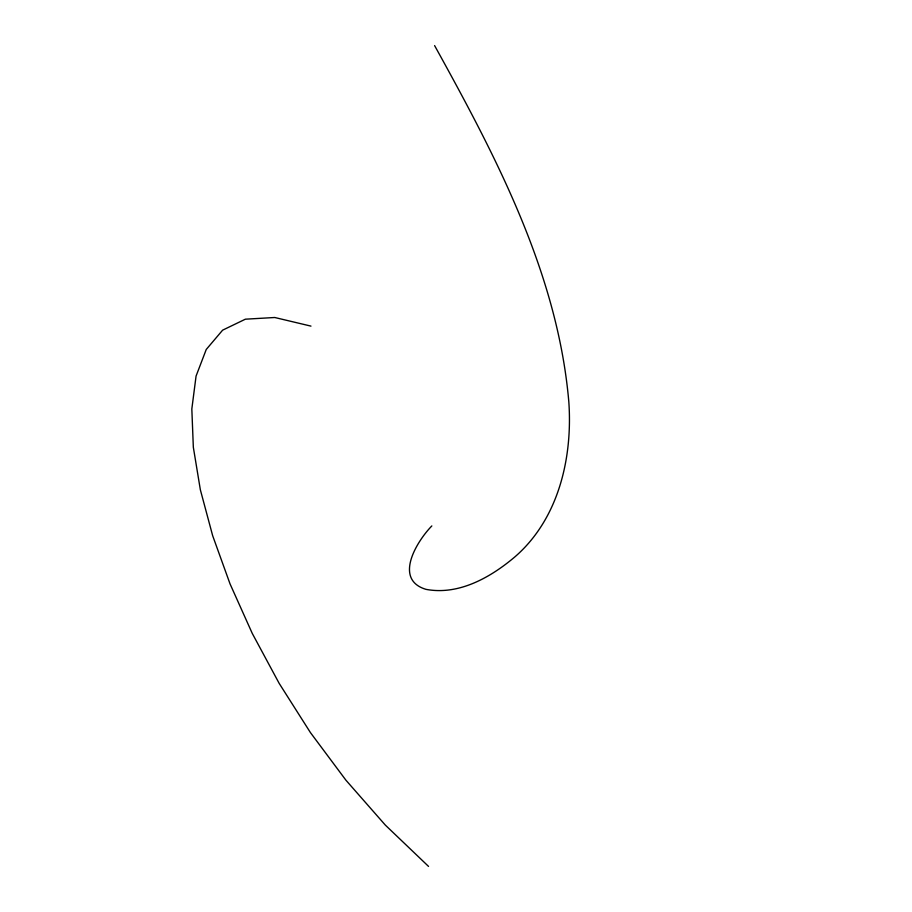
<?xml version="1.0" encoding="UTF-8"?>
<svg xmlns="http://www.w3.org/2000/svg" width="912" height="912" viewBox="0 0 912 912"><rect width="100%" height="100%" fill="white"/><g stroke="black" fill="none" stroke-linecap="round" stroke-linejoin="round"><path stroke-width="1.37" d="M431.832 525.928C417.069 540.987 393.106 579.451 425.95 589.346C458.85 595.593 490.941 577.228 515.177 556.628C558.782 518.62 572.713 457.664 568.826 401.941C557.745 273.509 495.946 156.499 434.602 45.6M310.969 326.12L274.751 317.501L245.374 319.189L222.619 330.167L206.249 349.467L196.069 376.075L191.828 408.986L193.333 447.233L200.355 489.79L212.656 535.675L230.041 583.897L252.282 633.452L279.152 683.35L310.433 732.587L345.899 780.17L385.343 825.109L428.537 866.4"/></g></svg>
